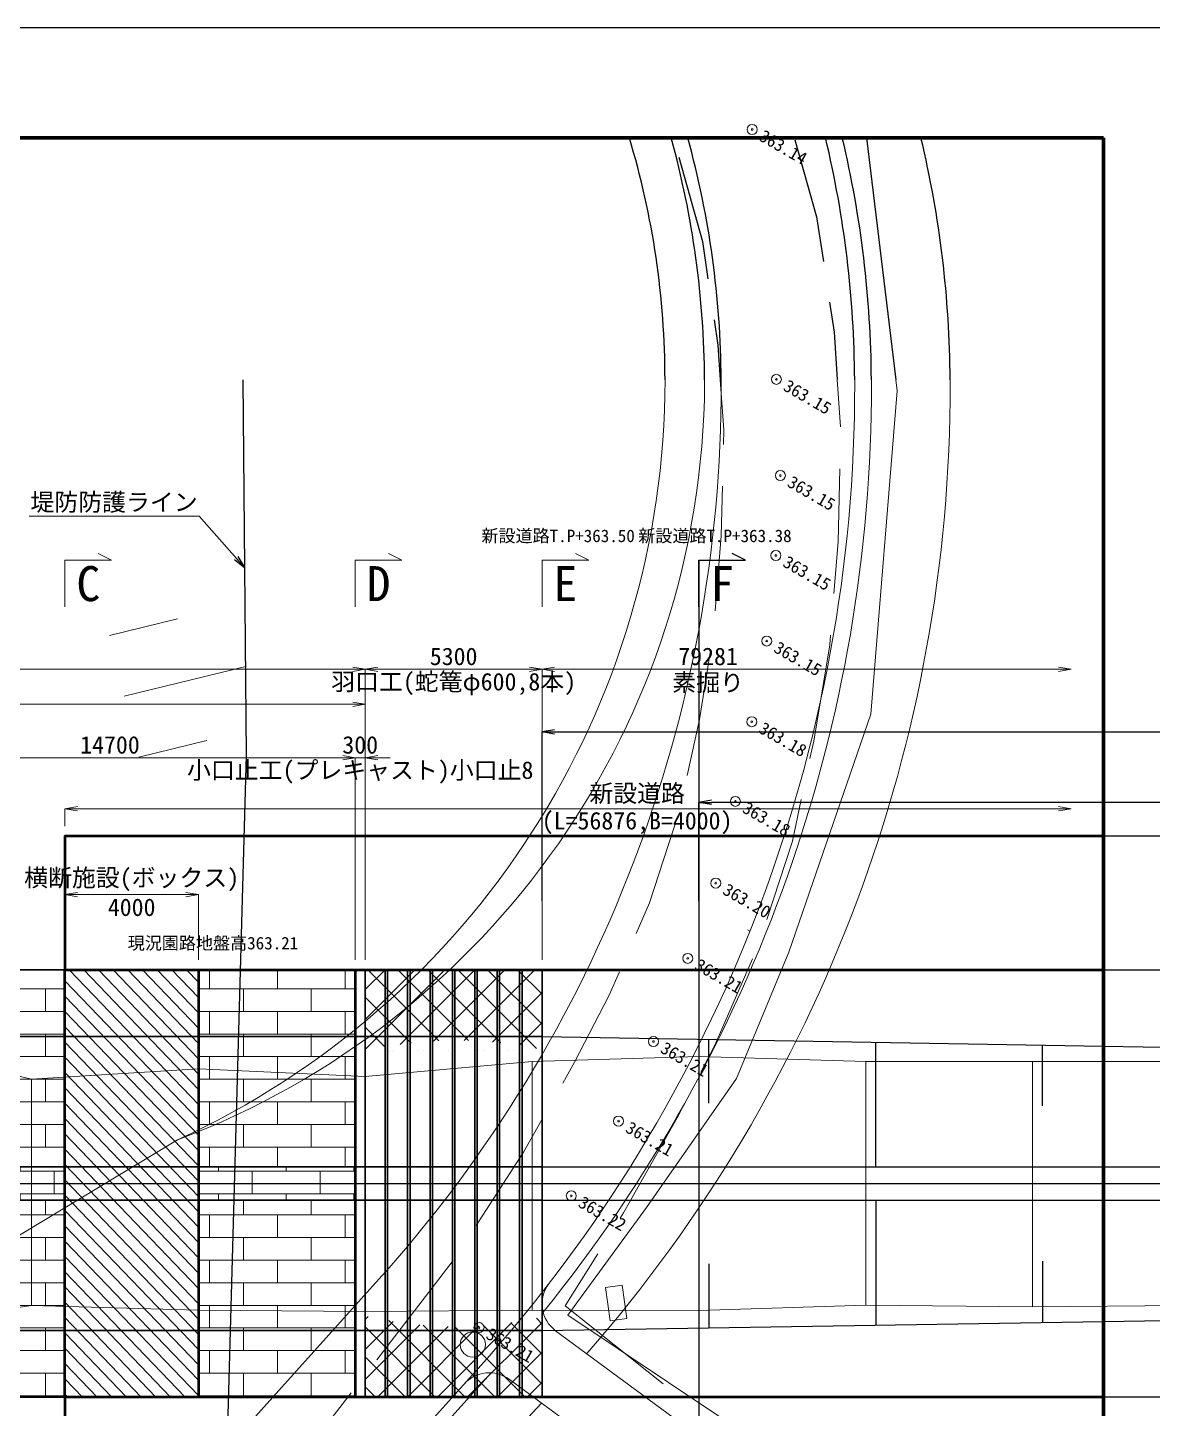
# Model space of a CAD drawing. Header units: millimetres. Extents: x 674276 to 929995, y 351572 to 521225.
# Drawn here: x 801250 to 834960, y 399312 to 440672 of the extents above; entities that cross this region are included whole.
import ezdxf
from ezdxf.enums import TextEntityAlignment as Align

# ---------------------------------------------------------------- set-up
doc = ezdxf.new("R2010")
doc.units = ezdxf.units.MM
doc.header["$LTSCALE"] = 150
doc.header["$PDSIZE"] = 300
doc.linetypes.add('SXF_一点短鎖線', pattern=[9.25, 6, -1.5, 0.25, -1.5])
doc.linetypes.add('SXF_二点短鎖線', pattern=[11, 6, -1.5, 0.25, -1.5, 0.25, -1.5])
doc.layers.get('Defpoints').update_dxf_attribs({"color": 153})
for name, color, linetype, lineweight in [('+line-堤防防護ライン', 5, 'Continuous', 25), ('D-BGD', 7, 'Continuous', 13), ('D-BMK', 2, 'SXF_一点短鎖線', 13), ('D-BYP-STR1', 2, 'Continuous', 13), ('D-BYP-STR2', 6, 'Continuous', 25), ('D-STR', 1, 'Continuous', 50), ('D-STR-DIM', 7, 'Continuous', 13), ('D-STR-HTXT', 7, 'Continuous', 13), ('D-STR-TXT', 7, 'Continuous', 13), ('D-TTL', 2, 'Continuous', 140), ('標高', 7, 'Continuous', 13), ('測点', 7, 'Continuous', 13)]:
    doc.layers.add(name, color=color, linetype=linetype, lineweight=lineweight)
doc.layers.add('D-WORK_1', color=11, linetype='Continuous', plot=False)
doc.layers.add('●堤外水路', color=150, linetype='Continuous', lineweight=13, plot=False)
doc.styles.add('MS ゴシック', font='MS Gothic.ttf')
doc.styles.add('ＭＳ ゴシック', font='MS Gothic.ttf')
doc.dimstyles.new('DIM-150-F', dxfattribs={"dimscale": 150, "dimtxt": 3.5, "dimasz": 2.5, "dimexe": 0, "dimexo": 2, "dimgap": 0.8, "dimtad": 1, "dimdec": 0, "dimzin": 0, "dimdsep": 46, "dimtxsty": 'MS ゴシック', "dimblk": 'OPEN', "dimcen": 0.1, "dimclrd": 256, "dimclre": 256, "dimclrt": 256, "dimaunit": 1, "dimadec": 4, "dimazin": 0, "dimtfac": 1, "dimtdec": 0, "dimtmove": 2, "dimatfit": 3, "dimldrblk": 'OPEN', "dimfxl": 1, "dimtolj": 1, "dimtzin": 0, "dimlwd": -1, "dimlwe": -1, "dimarcsym": 2})
pattern_1 = [(225, (56912.3, 1167879.2), (449.0128, -449.0128), []), (315, (56912.3, 1167879.2), (449.0128, 449.0128), [])]

# ---------------------------------------------------------------- blocks, each defined once
blk = doc.blocks.new('_Open')
at = {"color": 0, "linetype": 'ByBlock', "lineweight": -2}
for p, q in [((-1, 0.17), (0, 0)), ((-1, -0.17), (0, 0)), ((0, 0), (-1, 0))]:
    blk.add_line(p, q, dxfattribs=at)
blk = doc.blocks.new('*D11')
at = {"layer": 'D-STR-DIM', "transparency": 16777216}
for p, q in [((776368, 412749), (776368, 420402)), ((776743, 420402), (810993, 420402)), ((811368, 412748), (811368, 420402))]:
    blk.add_line(p, q, dxfattribs=at)
at = {"layer": 'Defpoints', "color": 0, "transparency": 16777216}
for p in [(811368, 420402), (776368, 412449), (811368, 412448, -641)]:
    blk.add_point(p, dxfattribs=at)
at = {"layer": 'D-STR-DIM', "transparency": 16777216, "xscale": 375, "yscale": 375, "zscale": 375, "rotation": 180}
blk.add_blockref('_Open', (776368, 420402), dxfattribs=at)
at = {"layer": 'D-STR-DIM', "transparency": 16777216, "xscale": 375, "yscale": 375, "zscale": 375}
blk.add_blockref('_Open', (811368, 420402), dxfattribs=at)
at = {"layer": 'D-STR-DIM', "transparency": 16777216, "char_height": 525, "attachment_point": 5, "style": 'MS ゴシック'}
for s, insert in [('\\A1;35000', (793868, 420785)), ('\\A1;大型連節ブロック', (793868, 419964))]:
    blk.add_mtext(s, dxfattribs=dict(at, insert=insert))
blk = doc.blocks.new('*D12')
at = {"layer": 'D-STR-DIM', "transparency": 16777216}
for p, q in [((811368, 412748), (811368, 421452)), ((811743, 421452), (816293, 421452)), ((816668, 412749), (816668, 421452))]:
    blk.add_line(p, q, dxfattribs=at)
at = {"layer": 'Defpoints', "color": 0, "transparency": 16777216}
for p in [(816668, 421452), (811368, 412448), (816668, 412449, 641)]:
    blk.add_point(p, dxfattribs=at)
at = {"layer": 'D-STR-DIM', "transparency": 16777216, "xscale": 375, "yscale": 375, "zscale": 375, "rotation": 180}
blk.add_blockref('_Open', (811368, 421452), dxfattribs=at)
at = {"layer": 'D-STR-DIM', "transparency": 16777216, "xscale": 375, "yscale": 375, "zscale": 375}
blk.add_blockref('_Open', (816668, 421452), dxfattribs=at)
at = {"layer": 'D-STR-DIM', "transparency": 16777216, "char_height": 525, "attachment_point": 5, "style": 'MS ゴシック'}
for s, insert in [('\\A1;5300', (814018, 421834)), ('\\A1;羽口工(蛇篭φ600,8本)', (814018, 421009))]:
    blk.add_mtext(s, dxfattribs=dict(at, insert=insert))
blk = doc.blocks.new('*D15')
at = {"layer": 'D-STR-DIM', "transparency": 16777216}
for p, q in [((816668, 412749), (816668, 421452)), ((817043, 421452), (820592, 421452)), ((832148, 421452), (822695, 421452))]:
    blk.add_line(p, q, dxfattribs=at)
at = {"layer": 'Defpoints', "color": 0, "transparency": 16777216}
for p in [(832523, 421452), (832523, 413314), (816668, 412449, 641)]:
    blk.add_point(p, dxfattribs=at)
at = {"layer": 'D-STR-DIM', "transparency": 16777216, "xscale": 375, "yscale": 375, "zscale": 375, "rotation": 180}
blk.add_blockref('_Open', (816668, 421452), dxfattribs=at)
at = {"layer": 'D-STR-DIM', "transparency": 16777216, "xscale": 375, "yscale": 375, "zscale": 375}
blk.add_blockref('_Open', (832523, 421452), dxfattribs=at)
at = {"layer": 'D-STR-DIM', "transparency": 16777216, "char_height": 525, "attachment_point": 5, "style": 'MS ゴシック'}
for s, insert in [('\\A1;79281', (821643, 421834)), ('\\A1;素掘り', (821643, 421027))]:
    blk.add_mtext(s, dxfattribs=dict(at, insert=insert))
blk = doc.blocks.new('*D16')
at = {"layer": 'D-STR-DIM', "transparency": 16777216}
for p, q in [((770568, 407249), (770568, 421452)), ((770943, 421452), (810993, 421452)), ((811368, 412748), (811368, 421452))]:
    blk.add_line(p, q, dxfattribs=at)
at = {"layer": 'Defpoints', "color": 0, "transparency": 16777216}
for p in [(811368, 421452), (811368, 412448, -641), (770568, 406949)]:
    blk.add_point(p, dxfattribs=at)
at = {"layer": 'D-STR-DIM', "transparency": 16777216, "xscale": 375, "yscale": 375, "zscale": 375, "rotation": 180}
blk.add_blockref('_Open', (770568, 421452), dxfattribs=at)
at = {"layer": 'D-STR-DIM', "transparency": 16777216, "xscale": 375, "yscale": 375, "zscale": 375}
blk.add_blockref('_Open', (811368, 421452), dxfattribs=at)
at = {"layer": 'D-STR-DIM', "transparency": 16777216, "insert": (790968, 421835), "char_height": 525, "attachment_point": 5, "style": 'MS ゴシック'}
blk.add_mtext('\\A1;40800', dxfattribs=at)
blk = doc.blocks.new('*D17')
at = {"layer": 'D-STR-DIM', "transparency": 16777216}
for p, q in [((796368, 412748), (796368, 418802)), ((796743, 418802), (810693, 418802)), ((811068, 412748), (811068, 418802))]:
    blk.add_line(p, q, dxfattribs=at)
at = {"layer": 'Defpoints', "color": 0, "transparency": 16777216}
for p in [(811068, 418802), (796368, 412448, 641), (811068, 412448)]:
    blk.add_point(p, dxfattribs=at)
at = {"layer": 'D-STR-DIM', "transparency": 16777216, "xscale": 375, "yscale": 375, "zscale": 375, "rotation": 180}
blk.add_blockref('_Open', (796368, 418802), dxfattribs=at)
at = {"layer": 'D-STR-DIM', "transparency": 16777216, "xscale": 375, "yscale": 375, "zscale": 375}
blk.add_blockref('_Open', (811068, 418802), dxfattribs=at)
at = {"layer": 'D-STR-DIM', "transparency": 16777216, "insert": (803718, 419184), "char_height": 525, "attachment_point": 5, "style": 'MS ゴシック'}
blk.add_mtext('\\A1;14700', dxfattribs=at)
blk = doc.blocks.new('*D18')
at = {"layer": 'D-STR-DIM', "transparency": 16777216}
for p, q in [((810693, 418802), (810318, 418802)), ((811068, 412748), (811068, 418802)), ((811068, 418802), (811368, 418802)), ((811368, 412748), (811368, 418802)), ((811743, 418802), (812118, 418802))]:
    blk.add_line(p, q, dxfattribs=at)
at = {"layer": 'Defpoints', "color": 0, "transparency": 16777216}
for p in [(811368, 418802), (811068, 412448), (811368, 412448)]:
    blk.add_point(p, dxfattribs=at)
at = {"layer": 'D-STR-DIM', "transparency": 16777216, "xscale": 375, "yscale": 375, "zscale": 375}
blk.add_blockref('_Open', (811068, 418802), dxfattribs=at)
at = {"layer": 'D-STR-DIM', "transparency": 16777216, "xscale": 375, "yscale": 375, "zscale": 375, "rotation": 180}
blk.add_blockref('_Open', (811368, 418802), dxfattribs=at)
at = {"layer": 'D-STR-DIM', "transparency": 16777216, "char_height": 525, "attachment_point": 5, "style": 'MS ゴシック'}
for s, insert in [('\\A1;300', (811218, 419184)), ('\\A1;小口止工(プレキャスト)小口止8', (811218, 418361))]:
    blk.add_mtext(s, dxfattribs=dict(at, insert=insert))
blk = doc.blocks.new('*D19')
at = {"layer": 'D-STR-DIM', "transparency": 16777216}
for p, q in [((802368, 412749), (802368, 414702)), ((802743, 414702), (805993, 414702)), ((806368, 412749), (806368, 414702))]:
    blk.add_line(p, q, dxfattribs=at)
at = {"layer": 'Defpoints', "color": 0, "transparency": 16777216}
for p in [(806368, 414702), (802368, 412449), (806368, 412449)]:
    blk.add_point(p, dxfattribs=at)
at = {"layer": 'D-STR-DIM', "transparency": 16777216, "xscale": 375, "yscale": 375, "zscale": 375, "rotation": 180}
blk.add_blockref('_Open', (802368, 414702), dxfattribs=at)
at = {"layer": 'D-STR-DIM', "transparency": 16777216, "xscale": 375, "yscale": 375, "zscale": 375}
blk.add_blockref('_Open', (806368, 414702), dxfattribs=at)
at = {"layer": 'D-STR-DIM', "transparency": 16777216, "char_height": 525, "attachment_point": 5, "style": 'MS ゴシック'}
for s, insert in [('\\A1;横断施設(ボックス)', (804368, 415138)), ('\\A1;4000', (804368, 414319))]:
    blk.add_mtext(s, dxfattribs=dict(at, insert=insert))
blk = doc.blocks.new('●堤外水路')
at = {"layer": 'Defpoints', "linetype": 'SXF_二点短鎖線'}
blk.add_polyline3d([(2246.687, 735.16, 0), (2246.583, 740.159, 362.4), (2246.479, 745.158, 362.4), (2246.375, 750.157, 362.4), (2246.27, 755.156, 362.4), (2246.166, 760.155, 362.4), (2246.062, 765.154, 362.4), (2245.958, 770.153, 362.4), (2245.854, 775.152, 362.4), (2245.75, 780.151, 362.4), (2245.646, 785.15, 362.4), (2245.542, 790.148, 362.4), (2245.438, 795.147, 362.4)], dxfattribs=at)
at = {"layer": '●堤外水路', "linetype": 'SXF_二点短鎖線', "elevation": 362.4}
for points in [[(2242.588, 735.075), (2242.184, 740.068), (2241.93, 745.063), (2241.248, 750.05), (2241.968, 755.066), (2243.044, 760.09), (2242.629, 765.082), (2242.755, 770.086), (2242.205, 775.076), (2241.951, 780.071), (2241.997, 785.074), (2241.893, 790.072), (2241.789, 795.071)], [(2251.198, 735.254), (2251.072, 740.253), (2251.028, 745.253), (2251.074, 750.255), (2250.692, 755.248), (2249.816, 760.231), (2249.861, 765.233), (2249.793, 770.233), (2249.653, 775.231), (2249.549, 780.23), (2249.295, 785.226), (2249.236, 790.225), (2249.087, 795.223)]]:
    blk.add_lwpolyline(points, dxfattribs=at)
at = {"layer": '●堤外水路', "linetype": 'SXF_二点短鎖線', "elevation": 362.4, "flags": 128}
for points in [[(2241.893, 790.072), (2249.236, 790.225)], [(2241.997, 785.074), (2249.295, 785.226)], [(2241.951, 780.071), (2249.549, 780.23)], [(2242.205, 775.076), (2249.653, 775.231)], [(2242.755, 770.086), (2249.793, 770.233)], [(2242.629, 765.082), (2249.861, 765.233)], [(2243.044, 760.09), (2249.816, 760.231)]]:
    blk.add_lwpolyline(points, dxfattribs=at)
blk = doc.blocks.new('*D39')
at = {"layer": 'D-STR-DIM', "transparency": 16777216}
for p, q in [((802368, 416749), (802368, 417275)), ((802743, 417275), (816826, 417275)), ((832148, 417275), (822207, 417275))]:
    blk.add_line(p, q, dxfattribs=at)
at = {"layer": 'Defpoints', "color": 0, "transparency": 16777216}
for p in [(832523, 417275, -641), (832523, 417275), (802368, 416449)]:
    blk.add_point(p, dxfattribs=at)
at = {"layer": 'D-STR-DIM', "transparency": 16777216, "xscale": 375, "yscale": 375, "zscale": 375, "rotation": 180}
blk.add_blockref('_Open', (802368, 417275), dxfattribs=at)
at = {"layer": 'D-STR-DIM', "transparency": 16777216, "xscale": 375, "yscale": 375, "zscale": 375}
blk.add_blockref('_Open', (832523, 417275), dxfattribs=at)
at = {"layer": 'D-STR-DIM', "transparency": 16777216, "char_height": 525, "width": 3981.27, "attachment_point": 5, "style": 'MS ゴシック'}
for s, insert in [('\\A1;新設道路', (819517, 417706)), ('\\A1;(L=56876,B=4000)', (819517, 416846))]:
    blk.add_mtext(s, dxfattribs=dict(at, insert=insert))
blk = doc.blocks.new('*D42')
at = {"layer": 'D-WORK_1', "transparency": 16777216}
for p, q in [((816668, 414513), (816668, 419576)), ((817043, 419576), (875993, 419576)), ((876368, 414513), (876368, 419576))]:
    blk.add_line(p, q, dxfattribs=at)
at = {"layer": 'Defpoints', "color": 0, "transparency": 16777216}
for p in [(876368, 419576), (816668, 414213, -641), (876368, 414213, 362400)]:
    blk.add_point(p, dxfattribs=at)
at = {"layer": 'D-WORK_1', "transparency": 16777216, "xscale": 375, "yscale": 375, "zscale": 375, "rotation": 180}
blk.add_blockref('_Open', (816668, 419576), dxfattribs=at)
at = {"layer": 'D-WORK_1', "transparency": 16777216, "xscale": 375, "yscale": 375, "zscale": 375}
blk.add_blockref('_Open', (876368, 419576), dxfattribs=at)
at = {"layer": 'D-WORK_1', "transparency": 16777216, "insert": (846518, 419959), "char_height": 525, "attachment_point": 5, "style": 'MS ゴシック'}
blk.add_mtext('\\A1;59700', dxfattribs=at)
blk = doc.blocks.new('*D44')
at = {"layer": 'D-WORK_1', "transparency": 16777216}
for p, q in [((821368, 414513), (821368, 417464)), ((875993, 417464), (821743, 417464)), ((876368, 413642), (876368, 417464))]:
    blk.add_line(p, q, dxfattribs=at)
at = {"layer": 'Defpoints', "color": 0, "transparency": 16777216}
for p in [(821368, 417464), (821368, 414213), (876368, 413342, 362400)]:
    blk.add_point(p, dxfattribs=at)
at = {"layer": 'D-WORK_1', "transparency": 16777216, "xscale": 375, "yscale": 375, "zscale": 375, "rotation": 180}
blk.add_blockref('_Open', (821368, 417464), dxfattribs=at)
at = {"layer": 'D-WORK_1', "transparency": 16777216, "xscale": 375, "yscale": 375, "zscale": 375}
blk.add_blockref('_Open', (876368, 417464), dxfattribs=at)
at = {"layer": 'D-WORK_1', "transparency": 16777216, "insert": (848868, 417847), "char_height": 525, "attachment_point": 5, "style": 'MS ゴシック'}
blk.add_mtext('\\A1;55000', dxfattribs=at)

msp = doc.modelspace()

# ---------------------------------------------------------------- hatches: boundary and pattern name
at = {"layer": 'D-BYP-STR1', "ltscale": 0.01}
h = msp.add_hatch(dxfattribs=at)
h.set_pattern_fill('AR-BRSTD', color=256, scale=10, angle=180)
h.set_pattern_definition([(180, (47912.3, 1167879.2), (4e-07, -677.418), []), (270, (47912.3, 1167879.2), (1016, -677.418), [677.418, -677.418])])
edge = h.paths.add_edge_path()
edge.add_line((802367.9, 412448.8), (802367.9, 406548.8))
edge.add_line((801067.9, 406548.8), (796367.9, 406548.8))
edge.add_line((796367.9, 406548.8), (796367.9, 412448.8))
edge.add_line((796367.9, 412448.8), (801067.9, 412448.8))
at = {"layer": 'D-BYP-STR1', "transparency": 33554687}
h = msp.add_hatch(dxfattribs=at)
h.set_pattern_fill('ANSI31', color=3, scale=100, angle=-91.19293)
h.set_pattern_definition([(313.80707, (760013.9, 614514.52), (229.13177, 219.7837), [])])
h.paths.add_polyline_path([(806367.9, 412448.8), (806367.9, 399648.8), (802367.9, 399648.8), (802367.9, 412448.8)])
at = {"layer": 'D-BYP-STR1', "ltscale": 0.01}
h = msp.add_hatch(dxfattribs=at)
h.set_pattern_fill('AR-BRSTD', color=256, scale=10, angle=180)
h.set_pattern_definition([(180, (57912.3, 1167879.2), (4e-07, -677.418), []), (270, (57912.3, 1167879.2), (1016, -677.418), [677.418, -677.418])])
h.paths.add_polyline_path([(811067.9, 412448.8), (811067.9, 406548.8), (806367.9, 406548.8), (806367.9, 412448.8)])
h = msp.add_hatch(dxfattribs=at)
h.set_pattern_fill('ANSI37', color=256, scale=200, angle=180)
h.set_pattern_definition(pattern_1)
edge = h.paths.add_edge_path()
edge.add_line((811367.9, 412448.8), (811367.9, 410010.5))
edge.add_arc((814106.1, 398555.6), 11777.7, 77.43679, 103.44352, ccw=False)
edge.add_line((816667.9, 410051.3), (816667.9, 412448.8))
edge.add_line((816667.9, 412448.8), (811367.9, 412448.8))
h = msp.add_hatch(dxfattribs=at)
h.set_pattern_fill('AR-BRSTD', color=256, scale=10, angle=180)
h.set_pattern_definition([(180, (48173.3, 1167834.76), (4e-07, -677.418), []), (270, (48173.3, 1167834.8), (1016, -677.418), [677.418, -677.418])])
edge = h.paths.add_edge_path()
edge.add_line((802367.9, 406548.8), (802367.9, 405548.8))
edge.add_line((801067.9, 405548.8), (796367.9, 405548.8))
edge.add_line((796367.9, 405548.8), (796367, 406548.8))
edge.add_line((796367, 406548.8), (801067.9, 406548.8))
h = msp.add_hatch(dxfattribs=at)
h.set_pattern_fill('AR-BRSTD', color=256, scale=10, angle=180)
h.set_pattern_definition([(180, (58173.3, 1167834.76), (4e-07, -677.418), []), (270, (58173.3, 1167834.8), (1016, -677.418), [677.418, -677.418])])
h.paths.add_polyline_path([(811067.9, 406548.8), (811067.9, 405548.8), (806367.9, 405548.8), (806367, 406548.8)])
at = {"layer": 'D-BYP-STR1'}
h = msp.add_hatch(dxfattribs=at)
h.set_pattern_fill('AR-BRSTD', color=256, scale=10)
h.set_pattern_definition([(3e-08, (47912.3, 1167879.2), (-4e-07, 677.418), []), (90, (47912.3, 1167879.2), (-1016, 677.418), [677.418, -677.418])])
edge = h.paths.add_edge_path()
edge.add_line((802367.9, 405548.8), (802367.9, 399648.8))
edge.add_line((801067.9, 399648.8), (796367.9, 399648.8))
edge.add_line((796367.9, 399648.8), (796367.9, 405548.8))
edge.add_line((796367.9, 405548.8), (801067.9, 405548.8))
h = msp.add_hatch(dxfattribs=at)
h.set_pattern_fill('AR-BRSTD', color=256, scale=10)
h.set_pattern_definition([(3e-08, (57912.3, 1167879.2), (-4e-07, 677.418), []), (90, (57912.3, 1167879.2), (-1016, 677.418), [677.418, -677.418])])
h.paths.add_polyline_path([(811067.9, 405548.8), (811067.9, 399648.8), (806367.9, 399648.8), (806367.9, 405548.8)])
at = {"layer": 'D-BYP-STR1', "ltscale": 0.01}
h = msp.add_hatch(dxfattribs=at)
h.set_pattern_fill('ANSI37', color=256, scale=200, angle=180)
h.set_pattern_definition(pattern_1)
edge = h.paths.add_edge_path()
edge.add_line((811367.9, 399648.8), (811367.9, 402087.1))
edge.add_arc((814106.1, 413542), 11777.7, -103.44351, -77.43678)
edge.add_line((816667.9, 402046.3), (816667.9, 399648.8))
edge.add_line((816667.9, 399648.8), (811367.9, 399648.8))

# ---------------------------------------------------------------- linework, layer by layer
at = {"layer": '+line-堤防防護ライン', "elevation": 0}
msp.add_lwpolyline([(807703.7, 430124.5), (807796.2, 418881.6), (806675.9, 378273)], dxfattribs=at)
at = {"layer": 'D-BGD', "linetype": 'Continuous'}
for p, q in [((803699.6, 422466.2), (805739.8, 422961.4)), ((804141.6, 420644.6), (807785.8, 421530.4)), ((804584, 418821.7), (806624.7, 419317.7)), ((814006.2, 403737.6, 363402), (811713.6, 400770.4, 363430)), ((818340.8, 403946.2, 363405), (817357.1, 402381.3, 363360)), ((817357.1, 402381.3, 363360), (820294.7, 400051.4, 363317)), ((810949.2, 399781.8, 363439), (808656.6, 396814.7, 363467))]:
    msp.add_line(p, q, dxfattribs=at)
at = {"layer": 'D-BGD', "linetype": 'Continuous', "extrusion": (-0.035639, -0.016567, 0.999227), "elevation": 326402.9}
msp.add_lwpolyline([(-42061.6, 943460.4), (-40734.8, 942951.5)], dxfattribs=at)
at = {"layer": 'D-BGD'}
for points in [[(827307.4, 429791.5), (826523.4, 420104)], [(827267.4, 430124.5), (827307.4, 429791.5)], [(826523.4, 420104), (824060.3, 412982)], [(822898.5, 413607.1), (822820.9, 413645)], [(824060.3, 412982), (822491.5, 409190.5)], [(822491.5, 409190.5), (819798.1, 405333.1)], [(805741.3, 407354.5), (775455.7, 389094.3)], [(819798.1, 405333.1), (817438.6, 402105.8)], [(811778.6, 403179.9), (789378.2, 378273)], [(818571.7, 402928.6), (819066.7, 402999.1)], [(818571.7, 402928.6), (818712.8, 401938.6)], [(819066.7, 402999.1), (819207.8, 402009.1)], [(817438.6, 402105.8), (823449.2, 398093.4)], [(817074.6, 401637.7), (823215.4, 397109.6)], [(818712.8, 401938.6), (819207.8, 402009.1)], [(814752.7, 400505.1), (794758, 378273)], [(815138.8, 400376.6), (804955.6, 389060.4)], [(815677.5, 400182.9), (822028.4, 395499.9)], [(816646.5, 399468.4), (806975.6, 389058.2)]]:
    msp.add_lwpolyline(points, dxfattribs=at)
at = {"layer": 'D-BGD', "linetype": 'Continuous', "extrusion": (-0.795837, 0.056889, 0.602833), "elevation": -413715.5}
msp.add_lwpolyline([(-485236.9, 767909.4), (-483047.2, 768086.1), (-481495, 768061.1)], dxfattribs=at)
at = {"layer": 'D-BGD', "linetype": 'Continuous', "extrusion": (-0.841987, 0.058751, 0.536289), "elevation": -472244}
msp.add_lwpolyline([(-483128.4, 730520.9), (-481636.7, 730644.1), (-479383.3, 730606.2)], dxfattribs=at)
at = {"layer": 'D-BGD', "linetype": 'Continuous', "extrusion": (0.003297, -0.014377, 0.999891), "elevation": 360001.8}
msp.add_lwpolyline([(824110.8, 427693.9), (824087.1, 427401.8), (823606.1, 424517.7), (823494.8, 423996.9)], dxfattribs=at)
at = {"layer": 'D-BGD', "linetype": 'Continuous', "extrusion": (0.011, -0.016721, 0.9998), "elevation": 365290.4}
msp.add_lwpolyline([(918387.1, -91795.4), (917010.6, -93294.3), (915784.1, -94493.4)], dxfattribs=at)
at = {"layer": 'D-BGD', "linetype": 'Continuous', "extrusion": (0.006544, -0.014921, 0.999867), "elevation": 362443.1}
msp.add_lwpolyline([(822041.1, 423009.8), (821773.3, 421753), (821011.9, 419408.4)], dxfattribs=at)
at = {"layer": 'D-BGD', "linetype": 'Continuous', "extrusion": (0.637031, -0.216842, 0.73971), "elevation": 701139}
msp.add_lwpolyline([(659286.2, -230830.5), (656547, -230887), (655543.6, -230772.6)], dxfattribs=at)
at = {"layer": 'D-BGD', "linetype": 'Continuous', "extrusion": (-0.684496, 0.348215, 0.640478), "elevation": -186902.2}
msp.add_lwpolyline([(-741065.9, 628936.4), (-738244.8, 629194.2), (-737327.9, 629185.1)], dxfattribs=at)
at = {"layer": 'D-BGD', "linetype": 'Continuous', "extrusion": (-0.178485, 0.087118, 0.980078), "elevation": 245298.2}
msp.add_lwpolyline([(-726951.6, 619653.1), (-726666.4, 619646.6), (-723402.5, 619441.7), (-723209.5, 619420)], dxfattribs=at)
at = {"layer": 'D-BGD', "linetype": 'Continuous', "extrusion": (0.027922, -0.031077, 0.999127), "elevation": 373262}
msp.add_lwpolyline([(880147.6, -226941.6), (879077.1, -227300.7), (876550.4, -227994.8)], dxfattribs=at)
at = {"layer": 'D-BGD', "linetype": 'Continuous'}
for points in [[(822009.7, 430124.5, 363233.7), (822116.2, 428620, 363210), (822105.4, 428187.8, 363240)], [(818987.8, 412390, 363442), (818681.9, 411689.2, 363500), (817642.3, 409680, 363480), (817287.4, 409052.4, 363471)]]:
    msp.add_polyline3d(points, dxfattribs=at)
msp.add_circle((814593.1, 401224.9, 363380), 375, dxfattribs=at)
at = {"layer": 'D-BGD'}
for centre, radius, start, end in [((795293.9, 430131.9), 25059.1, 294.63979, 359.98314), ((797158.2, 430176), 24382.2, 290.61116, 359.59755), ((782037.4, 429928), 40000, 318.03294, 0.10912), ((782037.4, 429928), 44000, 318.03294, 0.10912), ((782538.6, 429927.5), 44000, 320.92976, 0.10912), ((784897.8, 429932.5), 44000, 318.80225, 0.10912), ((793539.8, 429951.4), 28000, 0.10912, 0.35422), ((794037.4, 429950.9), 28000, 0.10912, 0.3557), ((794037.4, 429950.9), 32000, 0.10912, 0.31093), ((794538.6, 429950.3), 32000, 0.10912, 0.31196), ((796897.7, 429947.7), 32000, 0.10912, 0.31667), ((817668.1, 402442.5), 1000, 142.35339, 233.59559), ((815084, 399378.1), 1000, 53.59559, 138.03294)]:
    msp.add_arc(centre, radius, start, end, dxfattribs=at)
at = {"layer": 'D-BMK', "linetype": 'SXF_一点短鎖線'}
msp.add_line((833491.7, 406048.8), (726645.3, 406048.8), dxfattribs=at)
at = {"layer": 'D-BYP-STR2'}
for p, q in [((816667.9, 410448.8, 0), (833491.7, 410162.3, 76902.8)), ((821667.9, 408456.2, 0), (821667.9, 410363.7, 0)), ((826667.9, 406548.8, 0), (826667.9, 410278.5, 0)), ((831667.9, 408371.1, 0), (831667.9, 410193.4, 0)), ((816667.9, 406548.8, 0), (833491.7, 406548.8, 76902.8)), ((816667.9, 405548.8, 0), (833491.7, 405548.8, 0)), ((826667.9, 405548.8, 0), (826667.9, 401809.4, 0)), ((831667.9, 403719.3, 0), (831667.9, 401889.8, 0)), ((821667.9, 403639, 0), (821667.9, 401729.1, 0))]:
    msp.add_line(p, q, dxfattribs=at)
msp.add_polyline3d([(816667.9, 401648.8, 0), (833491.7, 401919.1, 81619.1)], dxfattribs=at)
at = {"layer": 'D-STR', "lineweight": 30}
for p, q in [((776367.9, 412448.8), (816667.9, 412448.8, 0)), ((811367.9, 399648.8), (811367.9, 412448.8)), ((811967.9, 399648.8), (811967.9, 412448.8)), ((812039.4, 399648.8), (812039.4, 412448.8)), ((812639.4, 399648.8), (812639.4, 412448.8)), ((812710.8, 399648.8), (812710.8, 412448.8)), ((813310.8, 399648.8), (813310.8, 412448.8)), ((813382.2, 399648.8), (813382.2, 412448.8)), ((813982.2, 399648.8), (813982.2, 412448.8)), ((814053.7, 399648.8), (814053.7, 412448.8)), ((814653.7, 399648.8), (814653.7, 412448.8)), ((814725.1, 399648.8), (814725.1, 412448.8)), ((815325.1, 399648.8), (815325.1, 412448.8)), ((815396.5, 399648.8), (815396.5, 412448.8)), ((815996.5, 399648.8), (815996.5, 412448.8)), ((816067.9, 399648.8), (816067.9, 412448.8)), ((816667.9, 399648.8), (816667.9, 412448.8)), ((776367.9, 410448.8), (816667.9, 410448.8, 0)), ((776367.9, 406548.8), (816667.9, 406548.8, 0)), ((776367.9, 405548.8), (816667.9, 405548.8, 0)), ((776367.9, 401648.8), (816667.9, 401648.8, 0)), ((776367.9, 399648.8), (816667.9, 399648.8, 0))]:
    msp.add_line(p, q, dxfattribs=at)
at = {"layer": 'D-STR'}
msp.add_line((811067.9, 412448.8, 0), (811067.9, 399648.8, 0), dxfattribs=at)
for points in [[(833491.7, 416448.8), (802367.9, 416448.8), (802367.9, 412448.8), (807265.6, 412448.8), (833491.7, 412448.8)], [(833491.7, 399648.8), (802367.9, 399648.8), (802367.9, 395648.8), (833491.7, 395648.8)]]:
    msp.add_lwpolyline(points, dxfattribs=at)
msp.add_lwpolyline([(802367.9, 412448.8), (806367.9, 412448.8), (806367.9, 399648.8), (802367.9, 399648.8)], close=True, dxfattribs=at)
at = {"layer": 'D-STR-DIM'}
for p, q in [((822694.5, 421451.8, -641.1), (820591.7, 421451.8, -641.1)), ((816826.4, 417275.3), (822207.2, 417275.3))]:
    msp.add_line(p, q, dxfattribs=at)
at = {"layer": 'D-STR-HTXT'}
msp.add_line((801291.7, 426039.5, 319540), (806391.7, 426039.5, 319540), dxfattribs=at)
msp.add_lwpolyline([(802367.9, 423317.3), (802367.9, 424717.3), (803767.9, 424717.3), (803367.9, 424917.3)], dxfattribs=at)
at = {"layer": 'D-STR-HTXT', "elevation": -641.1}
for points in [[(811068.2, 423317.3), (811068.2, 424717.3), (812468.2, 424717.3), (812068.2, 424917.3)], [(816667.9, 423317.3), (816667.9, 424717.3), (818067.9, 424717.3), (817667.9, 424917.3)]]:
    msp.add_lwpolyline(points, dxfattribs=at)
at = {"layer": 'D-TTL'}
msp.add_lwpolyline([(833491.7, 437372.5), (833491.7, 354872.5), (713491.7, 354872.5), (713491.7, 437372.5)], close=True, dxfattribs=at)
at = {"layer": 'D-WORK_1'}
msp.add_line((821367.9, 424717.3), (821367.9, 390459), dxfattribs=at)
msp.add_lwpolyline([(821367.9, 423317.3), (821367.9, 424717.3), (822767.9, 424717.3), (822367.9, 424917.3)], dxfattribs=at)
at = {"layer": 'Defpoints'}
for p, q in [((833491.7, 410162.3, 76902.8), (836566.7, 410110, 90958.8)), ((833491.7, 406548.8, 76902.8), (836566.7, 406548.8, 90958.8)), ((833491.7, 405548.8, 0), (836566.7, 405548.8, 0))]:
    msp.add_line(p, q, dxfattribs=at)
at = {"layer": 'Defpoints', "color": 1}
msp.add_lwpolyline([(710416.7, 351572.5), (710416.7, 440672.5), (836566.7, 440672.5), (836566.7, 351572.5)], close=True, dxfattribs=at)
at = {"layer": 'Defpoints', "extrusion": (0.027459, -0.006993, 0.999598), "elevation": 382752.7}
msp.add_lwpolyline([(627202.8, -680252.8), (625132.9, -681452.7), (623882.4, -681982.1)], dxfattribs=at)
at = {"layer": 'Defpoints'}
for points in [[(826395.3, 437372.5), (827267.4, 430124.5)], [(836566.7, 416448.8), (833491.7, 416448.8)], [(833491.7, 412448.8), (836566.7, 412448.8)], [(836566.7, 399648.8), (833491.7, 399648.8)]]:
    msp.add_lwpolyline(points, dxfattribs=at)
at = {"layer": 'Defpoints', "extrusion": (0.028455, -0.008239, 0.999561), "elevation": 382927.7}
msp.add_lwpolyline([(647825.6, -655844), (645602.2, -657228), (644574.6, -657700.6)], dxfattribs=at)
at = {"layer": 'Defpoints', "extrusion": (-0.035639, -0.016567, 0.999227), "elevation": 326402.9}
msp.add_lwpolyline([(-44260, 944223.7), (-43388.3, 943969.3), (-42061.6, 943460.4)], dxfattribs=at)
at = {"layer": 'Defpoints'}
for points in [[(821821.9, 431920.7, 363260), (821936.6, 431156.9, 363250), (822009.7, 430124.5, 363233.7)], [(833491.7, 401919.1, 81619.1), (836566.7, 401968.5, 96537.1)]]:
    msp.add_polyline3d(points, dxfattribs=at)
at = {"layer": 'Defpoints', "color": 3, "linetype": 'Continuous', "lineweight": 13}
for radius in [150, 25]:
    msp.add_circle((822964.9, 437621.4), radius, dxfattribs=at)
at = {"layer": 'Defpoints', "linetype": 'Continuous', "lineweight": 13}
for centre in [(823689.3, 430136.7), (823809.5, 427255.6), (823676.1, 424860.4), (823401.3, 422297.5), (822954.1, 419882), (822461.1, 417495.2), (821872.6, 415046.8), (821034.2, 412791.6), (820006, 410300.6), (818959.9, 407916.8), (817544.2, 405678.6), (814778.1, 401733.3)]:
    msp.add_circle(centre, 25, dxfattribs=at)
at = {"layer": 'Defpoints'}
for centre, radius, start, end in [((795293.9, 430131.9), 25059.1, 359.98314, 16.79444), ((793539.8, 429951.4), 28000, 0.35422, 15.36913), ((794037.4, 429950.9), 28000, 0.3557, 15.37031), ((794037.4, 429950.9), 32000, 0.31093, 13.4104), ((794538.6, 429950.3), 32000, 0.31196, 13.41146), ((796897.7, 429947.7), 32000, 0.31667, 13.4163)]:
    msp.add_arc(centre, radius, start, end, dxfattribs=at)
at = {"layer": '測点', "linetype": 'Continuous', "lineweight": 13}
for centre in [(823689.3, 430136.7), (823809.5, 427255.6), (823676.1, 424860.4), (823401.3, 422297.5), (822954.1, 419882), (822461.1, 417495.2), (821872.6, 415046.8), (821034.2, 412791.6), (820006, 410300.6), (818959.9, 407916.8), (817544.2, 405678.6), (814778.1, 401733.3)]:
    msp.add_circle(centre, 150, dxfattribs=at)

# ---------------------------------------------------------------- block references
at = {"layer": '●堤外水路', "xscale": 1000, "yscale": 1000, "zscale": 1000, "rotation": 268.8070650675788}
msp.add_blockref('●堤外水路', (88141, 2667554.1), dxfattribs=at)

# ---------------------------------------------------------------- texts
at = {"layer": 'D-STR-TXT', "style": 'MS ゴシック'}
msp.add_text('堤防防護ライン', height=525, dxfattribs=at).set_placement((803841.7, 426039.5, 319540), align=Align.BOTTOM_CENTER)
at = {"layer": 'D-STR-TXT', "style": 'ＭＳ ゴシック'}
for s, p in [('C', (803067.9, 424017.3)), ('D', (811768.2, 424017.3, -641.1)), ('E', (817367.9, 424017.3, -641.1))]:
    msp.add_text(s, height=1050, dxfattribs=at).set_placement(p, align=Align.MIDDLE_CENTER)
at = {"layer": 'D-WORK_1', "style": 'ＭＳ ゴシック'}
for s, height, p in [('新設道路T.P+363.50', 375, (817148.8, 425448.8, 1523.5)), ('新設道路T.P+363.38', 375, (821848.8, 425448.8, 2164.6)), ('F', 1050, (822067.9, 424017.3))]:
    msp.add_text(s, height=height, dxfattribs=at).set_placement(p, align=Align.MIDDLE_CENTER)
at = {"layer": 'Defpoints', "color": 3, "style": 'ＭＳ ゴシック'}
msp.add_text('363.14', height=375, rotation=330.10912, dxfattribs=at).set_placement((823898.9, 437093.9), align=Align.MIDDLE_CENTER)
at = {"layer": 'Defpoints', "style": 'ＭＳ ゴシック'}
msp.add_text('現況園路地盤高363.21', height=375, dxfattribs=at).set_placement((806804.5, 413248.5, 1523.5), align=Align.MIDDLE_CENTER)
at = {"layer": '標高', "style": 'ＭＳ ゴシック'}
for s, p in [('363.15', (824623.3, 429609.2)), ('363.15', (824743.4, 426728.1)), ('363.15', (824610.1, 424332.9)), ('363.15', (824335.3, 421769.9)), ('363.18', (823888, 419354.5)), ('363.18', (823395, 416967.7)), ('363.20', (822806.5, 414519.3)), ('363.21', (821968.1, 412264.1)), ('363.21', (820940, 409773.1)), ('363.21', (819893.9, 407389.3)), ('363.22', (818478.1, 405151.1)), ('363.21', (815712, 401205.8))]:
    msp.add_text(s, height=375, rotation=330.10912, dxfattribs=at).set_placement(p, align=Align.MIDDLE_CENTER)

# ---------------------------------------------------------------- dimensions: what is measured, and where the dimension line sits
at = {"layer": 'D-STR-DIM'}
for base, p1, p2, picture, middle in [((811368.2, 421452.3), (770567.9, 406948.8), (811368.2, 412448.3, -641.1), '*D16', (790968.1, 421834.8)), ((811068.2, 418801.8, -641.1), (796367.9, 412448.3), (811068.2, 412448.3, -641.1), '*D17', (803718.1, 419184.3, -641.1))]:
    dim = msp.add_linear_dim(base=base, p1=p1, p2=p2, dimstyle='DIM-150-F', dxfattribs=at)
    dim.commit()
    dim.dimension.update_dxf_attribs({"geometry": picture, "text_midpoint": middle})
for base, p1, p2, text, picture, middle in [((816667.9, 421451.8, -641.1), (811368.2, 412448.3, -641.1), (816667.9, 412448.8), '<>\\X羽口工(蛇篭φ600,8本)', '*D12', (814018.2, 421451.8, -641.1)), ((806367.9, 414701.8), (802367.9, 412448.8), (806367.9, 412449), '横断施設(ボックス)\\X<>', '*D19', (804367.9, 414701.8))]:
    dim = msp.add_linear_dim(base=base, p1=p1, p2=p2, text=text, dimstyle='DIM-150-F', dxfattribs=at)
    dim.commit()
    dim.dimension.update_dxf_attribs({"geometry": picture, "text_midpoint": middle, "dimtype": 160})
for base, p1, p2, text, picture, middle in [((832522.7, 421451.8, -641.1), (816667.9, 412448.8), (832522.7, 413314.2, -641.1), '79281\\X素掘り', '*D15', (821643.1, 421451.8, -641.1)), ((832522.7, 417275.3), (802367.9, 416448.8), (832522.7, 417275.3, -641.1), '新設道路\\X(L=56876,B=4000)', '*D39', (819516.8, 417275.3))]:
    dim = msp.add_linear_dim(base=base, p1=p1, p2=p2, text=text, dimstyle='DIM-150-F', override={"dimblk1": 'Open', "dimblk2": 'Open', "dimsah": 1, "dimse2": 1}, dxfattribs=at)
    dim.commit()
    dim.dimension.update_dxf_attribs({"geometry": picture, "text_midpoint": middle, "dimtype": 160})
dim = msp.add_linear_dim(base=(811368.2, 420402.3), p1=(776367.9, 412448.8), p2=(811368.2, 412448.3, -641.1), text='<>\\X大型連節ブロック', dimstyle='DIM-150-F', dxfattribs=at)
dim.commit()
dim.dimension.update_dxf_attribs({"geometry": '*D11', "text_midpoint": (793868.1, 420402.3)})
dim = msp.add_linear_dim(base=(811368.2, 418801.8, -641.1), p1=(811068.2, 412448.3, -641.1), p2=(811368.2, 412448.3, -641.1), text='<>\\X小口止工(プレキャスト)小口止8', dimstyle='DIM-150-F', override={"dimtix": 1}, dxfattribs=at)
dim.commit()
dim.dimension.update_dxf_attribs({"geometry": '*D18', "text_midpoint": (811218.2, 418801.8, -641.1)})
at = {"layer": 'D-WORK_1'}
for base, p1, p2, picture, middle in [((876367.9, 419576), (816667.9, 414213.3, -641.1), (876367.9, 414213.3, 362400), '*D42', (846517.9, 419958.5)), ((821367.9, 417464.5), (876367.9, 413341.9, 362400), (821367.9, 414213.3), '*D44', (848867.9, 417847))]:
    dim = msp.add_linear_dim(base=base, p1=p1, p2=p2, dimstyle='DIM-150-F', dxfattribs=at)
    dim.commit()
    dim.dimension.update_dxf_attribs({"geometry": picture, "text_midpoint": middle})

# ---------------------------------------------------------------- leaders
at = {"layer": 'D-STR-HTXT'}
msp.add_leader([(807750, 424503.1, 0), (806391.7, 426039.5, 0)], dimstyle='DIM-150-F', override={"dimgap": 0.8, "dimtad": 0}, dxfattribs=at)

doc.saveas('drawing.dxf')
